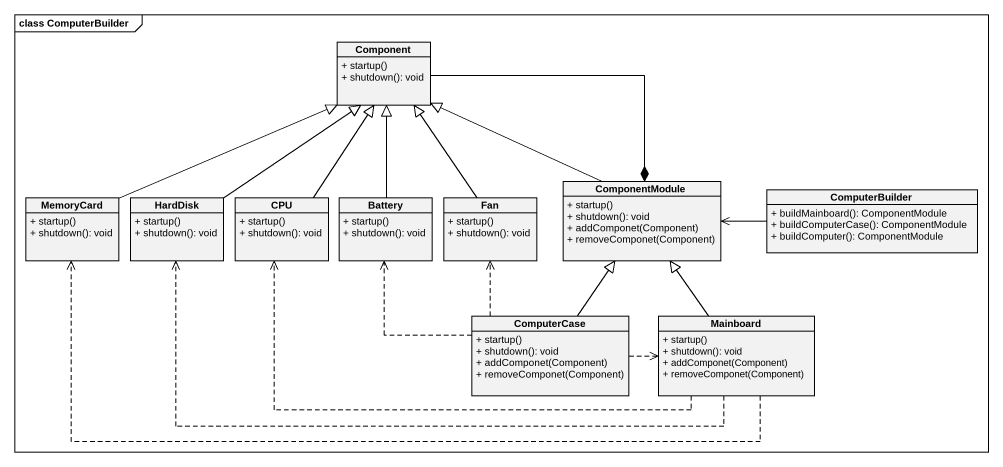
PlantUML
@startuml
mainframe class ComputerBuilder
hide circle
hide empty members
skinparam classAttributeIconSize 0
class "Component" as Component_ {
  + startup()
  + shutdown(): void
}
class ComponentModule {
  + startup()
  + shutdown(): void
  + addComponet(Component)
  + removeComponet(Component)
}
class MemoryCard {
  + startup()
  + shutdown(): void
}
class HardDisk {
  + startup()
  + shutdown(): void
}
class CPU {
  + startup()
  + shutdown(): void
}
class Battery {
  + startup()
  + shutdown(): void
}
class Fan {
  + startup()
  + shutdown(): void
}
class ComputerBuilder {
  + buildMainboard(): ComponentModule
  + buildComputerCase(): ComponentModule
  + buildComputer(): ComponentModule
}
class ComputerCase {
  + startup()
  + shutdown(): void
  + addComponet(Component)
  + removeComponet(Component)
}
class Mainboard {
  + startup()
  + shutdown(): void
  + addComponet(Component)
  + removeComponet(Component)
}
Component_ -right-* ComponentModule
ComponentModule -left-|> Component_
MemoryCard -right-|> Component_
HardDisk -up-|> Component_
CPU -up-|> Component_
Battery -up-|> Component_
Fan -up-|> Component_
ComputerBuilder -left-> ComponentModule
ComputerCase -up-|> ComponentModule
ComputerCase .up.> Battery
ComputerCase .up.> Fan
ComputerCase .right.> Mainboard
Mainboard -up-|> ComponentModule
Mainboard .left.> MemoryCard
Mainboard .left.> HardDisk
Mainboard .left.> CPU
@enduml
